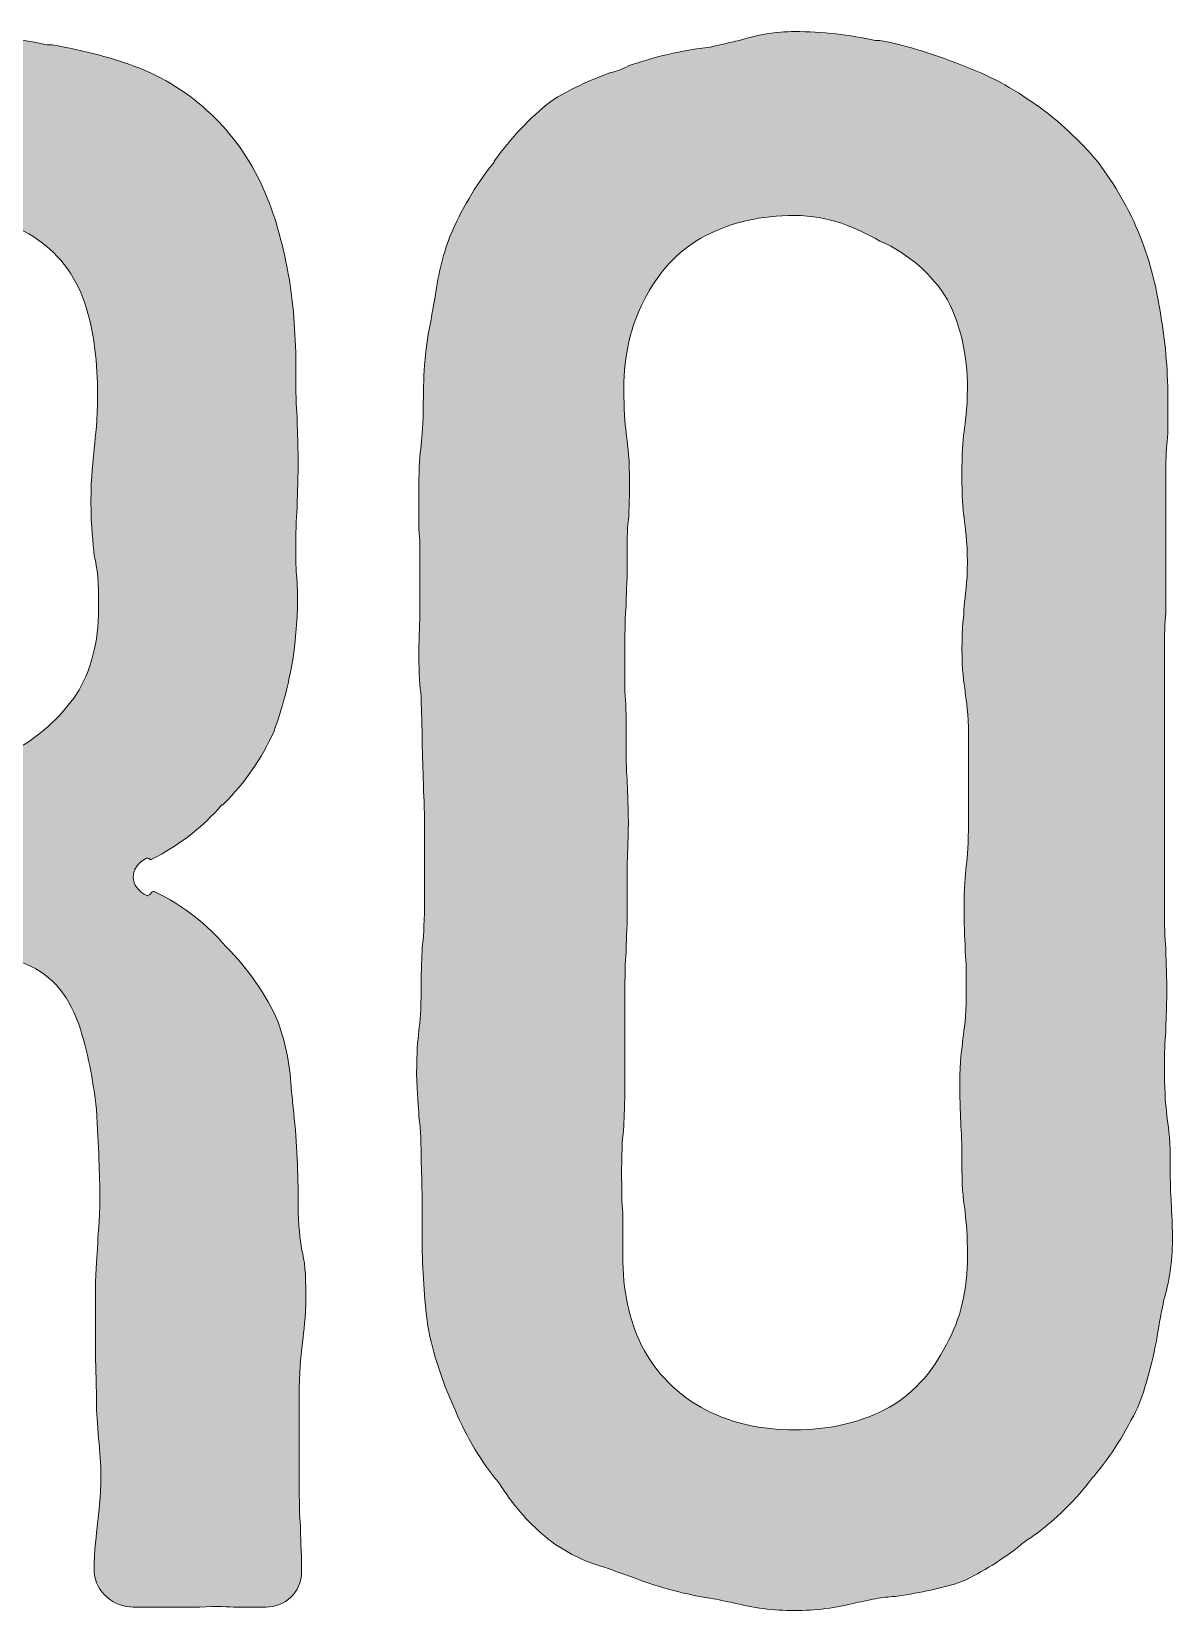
# Model space of a CAD drawing. Header units: inches. Extents: x 213 to 868, y -940 to -139.
# Drawn here: x 568.8 to 676.5, y -939.8 to -790.8 of the extents above; entities that cross this region are included whole.
import ezdxf

# ---------------------------------------------------------------- set-up
doc = ezdxf.new("R2010")
doc.units = ezdxf.units.IN
doc.header["$MEASUREMENT"] = 0
doc.layers.add('Layer 1', color=7, linetype='Continuous')

# ---------------------------------------------------------------- blocks, each defined once
blk = doc.blocks.new('block 4')
at = {"layer": 'Layer 1', "true_color": 0x040404}
h = blk.add_hatch(color=18, dxfattribs=at)
h.dxf.hatch_style = 2
edge = h.paths.add_edge_path()
edge.add_spline(control_points=[(594.4, -914.48), (594.3, -915.42), (594.09, -916.67), (594.09, -918.77), (594.09, -918.77), (594.09, -923.16), (594.09, -923.16), (594.09, -923.16), (594.09, -927.44), (594.09, -927.44), (594.09, -929.64), (594.09, -930.89), (594.19, -931.83), (594.19, -932.77), (594.3, -934.03), (594.3, -936.12), (594.3, -938.1), (592.73, -939.46), (590.95, -939.46), (590.95, -939.46), (588.23, -939.46), (588.23, -939.46), (587.29, -939.46), (586.45, -939.36), (584.68, -939.46), (584.68, -939.46), (582.58, -939.46), (582.58, -939.46), (582.58, -939.46), (578.41, -939.46), (578.41, -939.46), (576.63, -939.46), (574.85, -938.1), (574.74, -936.12), (574.74, -933.93), (574.95, -932.67), (575.06, -931.52), (575.16, -930.58), (575.37, -929.22), (575.37, -927.03), (575.37, -925.98), (575.27, -924.83), (575.16, -923.57), (575.06, -922.21), (574.95, -921.06), (574.95, -920.13), (574.95, -917.72), (574.85, -916.47), (574.85, -915.31), (574.85, -915.31), (574.85, -910.4), (574.85, -910.4), (574.85, -908), (574.95, -906.74), (575.06, -905.59), (575.06, -904.45), (575.27, -903.19), (575.27, -900.78), (575.27, -898.8), (575.16, -895.98), (574.95, -892.52), (574.64, -889.7), (574.12, -886.99), (573.28, -884.47), (572.23, -881.45), (570.46, -879.56), (567.84, -878.62), (564.39, -877.47), (560.63, -879.25), (557.6, -881.03), (555.09, -882.59), (553.63, -883.32), (552.27, -884.06), (551.01, -884.79), (549.65, -885.63), (547.15, -886.99), (545.47, -887.93), (543.8, -890.23), (543.8, -892), (543.8, -894.2), (543.8, -895.35), (543.91, -896.5), (543.91, -896.5), (543.91, -900.89), (543.91, -900.89), (543.91, -903.09), (544.11, -904.13), (544.11, -905.28), (544.22, -906.43), (544.32, -907.47), (544.32, -909.67), (544.32, -911.87), (544.22, -913.02), (544.22, -914.16), (544.11, -915.11), (544.01, -916.36), (544.01, -918.56), (544.01, -918.56), (544.01, -922.95), (544.01, -922.95), (544.01, -922.95), (544.01, -927.34), (544.01, -927.34), (544.01, -927.34), (544.01, -931.73), (544.01, -931.73), (544.01, -931.73), (544.01, -936.12), (544.01, -936.12), (544.01, -938.1), (542.65, -939.78), (540.66, -939.78), (539.1, -939.78), (538.36, -939.67), (537.53, -939.67), (537.53, -939.67), (534.39, -939.67), (534.39, -939.67), (532.82, -939.67), (532.09, -939.57), (531.36, -939.57), (530.52, -939.57), (529.79, -939.46), (528.22, -939.46), (526.24, -939.46), (524.46, -938.1), (524.46, -936.12), (524.46, -934.13), (524.57, -932.98), (524.67, -932.04), (524.67, -930.89), (524.77, -929.95), (524.77, -927.86), (524.77, -925.77), (524.88, -924.62), (524.98, -923.68), (525.09, -922.74), (525.09, -921.59), (525.09, -919.5), (525.09, -919.5), (525.09, -915.31), (525.09, -915.31), (525.09, -915.31), (525.09, -911.14), (525.09, -911.14), (525.09, -911.14), (525.09, -906.95), (525.09, -906.95), (524.98, -906.01), (524.98, -904.97), (524.98, -902.88), (524.98, -900.78), (524.88, -899.63), (524.77, -898.69), (524.77, -897.75), (524.67, -896.6), (524.67, -894.51), (524.67, -894.51), (524.67, -890.33), (524.67, -890.33), (524.77, -889.39), (524.77, -888.24), (524.77, -886.15), (524.77, -884.06), (524.67, -883.12), (524.67, -881.97), (524.67, -881.03), (524.57, -879.98), (524.57, -877.89), (524.57, -875.8), (524.77, -874.65), (524.77, -873.71), (524.88, -872.77), (524.98, -871.62), (524.98, -869.53), (524.98, -867.43), (525.09, -866.29), (525.09, -865.35), (525.09, -865.35), (525.09, -861.16), (525.09, -861.16), (525.09, -859.07), (524.98, -858.03), (524.88, -857.09), (524.77, -855.94), (524.67, -855), (524.67, -852.9), (524.67, -852.9), (524.67, -848.72), (524.67, -848.72), (524.67, -847.78), (524.77, -846.63), (524.77, -844.54), (524.77, -842.45), (524.67, -841.51), (524.57, -840.36), (524.46, -839.42), (524.36, -838.37), (524.36, -836.28), (524.36, -834.19), (524.57, -833.04), (524.67, -832.1), (524.77, -831.16), (524.98, -830.01), (524.98, -827.92), (524.98, -825.83), (524.98, -824.68), (525.09, -823.74), (525.09, -822.8), (525.19, -821.64), (525.19, -819.56), (525.19, -817.47), (524.88, -816.42), (524.77, -815.48), (524.46, -814.33), (524.36, -813.39), (524.36, -811.3), (524.36, -809.21), (524.46, -808.06), (524.46, -807.11), (524.57, -806.17), (524.67, -805.02), (524.67, -802.93), (524.67, -802.93), (524.67, -798.75), (524.67, -798.75), (524.77, -797.81), (524.77, -796.66), (524.77, -794.57), (524.77, -792.79), (526.24, -791.12), (528.22, -791.12), (530.31, -791.12), (531.46, -791.12), (532.41, -791.01), (533.55, -791.01), (534.6, -790.91), (536.69, -790.91), (538.78, -790.91), (539.93, -791.01), (540.87, -791.01), (540.87, -791.01), (545.16, -791.01), (545.16, -791.01), (547.25, -791.01), (548.3, -791.12), (549.44, -791.12), (550.39, -791.22), (551.54, -791.22), (553.63, -791.22), (553.63, -791.22), (557.91, -791.22), (557.91, -791.22), (557.91, -791.22), (562.1, -791.22), (562.1, -791.22), (564.92, -791.22), (567.43, -791.43), (569.83, -791.96), (570.15, -792.06), (570.46, -792.06), (570.77, -792.06), (573.8, -792.58), (576.63, -793.32), (579.03, -794.26), (581.85, -795.41), (584.15, -796.98), (586.14, -798.96), (588.12, -800.95), (589.69, -803.25), (590.84, -805.96), (591.89, -808.37), (592.62, -811.19), (593.15, -814.22), (593.56, -816.84), (593.77, -819.66), (593.77, -822.8), (593.77, -824.99), (593.77, -826.04), (593.88, -827.19), (593.88, -828.13), (593.98, -829.28), (593.98, -831.47), (593.98, -833.67), (593.88, -834.82), (593.88, -835.76), (593.77, -836.91), (593.77, -837.95), (593.77, -840.15), (593.77, -840.99), (593.77, -841.82), (593.88, -842.77), (593.98, -844.75), (593.88, -846.63), (593.67, -848.62), (593.35, -851.44), (592.62, -854.26), (591.68, -856.88), (590.53, -859.39), (588.96, -861.69), (586.98, -863.67), (586.87, -863.78), (586.87, -863.78), (586.77, -863.78), (584.99, -865.87), (582.79, -867.54), (580.18, -868.9), (580.18, -869), (579.97, -868.9), (579.97, -868.9), (579.87, -868.79), (579.76, -868.79), (579.66, -868.79), (577.99, -869.73), (577.99, -871.51), (579.76, -872.35), (579.76, -872.35), (579.97, -872.25), (580.07, -872.14), (580.07, -872.04), (580.28, -871.93), (580.39, -871.93), (583.21, -873.29), (585.41, -875.07), (587.19, -877.16), (589.27, -879.25), (590.95, -881.65), (592.1, -884.27), (592.83, -886.36), (593.25, -888.55), (593.35, -890.85), (593.46, -891.48), (593.46, -892.11), (593.56, -892.84), (593.88, -895.66), (593.98, -898.59), (593.98, -901.41), (593.98, -903.61), (594.19, -904.76), (594.3, -905.7), (594.61, -906.85), (594.71, -907.89), (594.71, -910.09), (594.71, -912.29), (594.5, -913.33), (594.4, -914.48)], knot_values=[0, 0, 0, 0, 1, 1, 1, 2, 2, 2, 3, 3, 3, 4, 4, 4, 5, 5, 5, 6, 6, 6, 7, 7, 7, 8, 8, 8, 9, 9, 9, 10, 10, 10, 11, 11, 11, 12, 12, 12, 13, 13, 13, 14, 14, 14, 15, 15, 15, 16, 16, 16, 17, 17, 17, 18, 18, 18, 19, 19, 19, 20, 20, 20, 21, 21, 21, 22, 22, 22, 23, 23, 23, 24, 24, 24, 25, 25, 25, 26, 26, 26, 27, 27, 27, 28, 28, 28, 29, 29, 29, 30, 30, 30, 31, 31, 31, 32, 32, 32, 33, 33, 33, 34, 34, 34, 35, 35, 35, 36, 36, 36, 37, 37, 37, 38, 38, 38, 39, 39, 39, 40, 40, 40, 41, 41, 41, 42, 42, 42, 43, 43, 43, 44, 44, 44, 45, 45, 45, 46, 46, 46, 47, 47, 47, 48, 48, 48, 49, 49, 49, 50, 50, 50, 51, 51, 51, 52, 52, 52, 53, 53, 53, 54, 54, 54, 55, 55, 55, 56, 56, 56, 57, 57, 57, 58, 58, 58, 59, 59, 59, 60, 60, 60, 61, 61, 61, 62, 62, 62, 63, 63, 63, 64, 64, 64, 65, 65, 65, 66, 66, 66, 67, 67, 67, 68, 68, 68, 69, 69, 69, 70, 70, 70, 71, 71, 71, 72, 72, 72, 73, 73, 73, 74, 74, 74, 75, 75, 75, 76, 76, 76, 77, 77, 77, 78, 78, 78, 79, 79, 79, 80, 80, 80, 81, 81, 81, 82, 82, 82, 83, 83, 83, 84, 84, 84, 85, 85, 85, 86, 86, 86, 87, 87, 87, 88, 88, 88, 89, 89, 89, 90, 90, 90, 91, 91, 91, 92, 92, 92, 93, 93, 93, 94, 94, 94, 95, 95, 95, 96, 96, 96, 97, 97, 97, 98, 98, 98, 99, 99, 99, 100, 100, 100, 101, 101, 101, 102, 102, 102, 103, 103, 103, 104, 104, 104, 105, 105, 105, 106, 106, 106, 107, 107, 107, 108, 108, 108, 109, 109, 109, 110, 110, 110, 111, 111, 111, 112, 112, 112, 113, 113, 113, 114, 114, 114, 115, 115, 115, 115], degree=3, periodic=1)
edge = h.paths.add_edge_path()
edge.add_spline(control_points=[(575.16, -845.27), (575.16, -842.77), (575.06, -841.41), (574.74, -840.26), (574.64, -839), (574.43, -837.74), (574.43, -835.13), (574.43, -832.62), (574.64, -831.37), (574.74, -830.11), (574.85, -828.86), (575.06, -827.61), (575.06, -825.1), (575.06, -822.06), (574.74, -819.35), (574.01, -816.94), (573.18, -814.12), (571.61, -811.93), (569.31, -810.36), (567.43, -809), (564.81, -808.26), (561.47, -808.26), (559.8, -808.26), (558.96, -808.26), (558.12, -808.16), (557.28, -808.16), (556.24, -808.06), (554.57, -808.06), (554.57, -808.06), (550.49, -808.06), (550.49, -808.06), (550.49, -808.06), (547.56, -808.06), (547.56, -808.06), (545.58, -808.06), (543.7, -809.94), (543.7, -811.93), (543.7, -813.91), (543.8, -814.95), (543.8, -815.9), (543.8, -816.84), (543.91, -817.88), (543.91, -819.98), (543.91, -821.96), (543.91, -823.11), (543.8, -824.05), (543.8, -824.89), (543.7, -826.04), (543.7, -828.02), (543.7, -830.11), (543.91, -831.16), (544.01, -832.1), (544.11, -833.04), (544.22, -834.09), (544.22, -836.07), (544.22, -838.16), (544.32, -839.21), (544.32, -840.15), (544.43, -841.09), (544.43, -842.14), (544.43, -844.12), (544.43, -846.21), (544.43, -847.26), (544.11, -848.2), (544.01, -849.14), (543.91, -850.19), (543.91, -852.17), (543.91, -854.26), (543.91, -855.31), (544.01, -856.25), (544.01, -857.19), (544.11, -858.24), (544.11, -860.22), (544.11, -862.31), (543.91, -863.36), (543.91, -864.3), (543.8, -865.24), (543.7, -866.29), (543.7, -868.38), (543.7, -870.15), (545.58, -871.3), (547.36, -870.47), (548.92, -869.63), (549.76, -869), (550.49, -868.48), (551.22, -867.96), (551.95, -867.33), (553.63, -866.5), (555.2, -865.66), (556.14, -865.35), (556.97, -864.93), (557.81, -864.61), (558.75, -864.3), (560.42, -863.46), (562.2, -862.42), (563.87, -861.27), (565.44, -860.01), (565.96, -859.59), (566.59, -859.18), (567.11, -858.76), (567.32, -858.66), (567.53, -858.45), (567.74, -858.34), (569.94, -856.98), (571.71, -855.31), (573.07, -853.32), (574.43, -851.13), (575.16, -848.41), (575.16, -845.27)], knot_values=[0, 0, 0, 0, 1, 1, 1, 2, 2, 2, 3, 3, 3, 4, 4, 4, 5, 5, 5, 6, 6, 6, 7, 7, 7, 8, 8, 8, 9, 9, 9, 10, 10, 10, 11, 11, 11, 12, 12, 12, 13, 13, 13, 14, 14, 14, 15, 15, 15, 16, 16, 16, 17, 17, 17, 18, 18, 18, 19, 19, 19, 20, 20, 20, 21, 21, 21, 22, 22, 22, 23, 23, 23, 24, 24, 24, 25, 25, 25, 26, 26, 26, 27, 27, 27, 28, 28, 28, 29, 29, 29, 30, 30, 30, 31, 31, 31, 32, 32, 32, 33, 33, 33, 34, 34, 34, 35, 35, 35, 36, 36, 36, 36], degree=3, periodic=1)
h = blk.add_hatch(color=18, dxfattribs=at)
h.dxf.hatch_style = 2
edge = h.paths.add_edge_path()
edge.add_spline(control_points=[(650.53, -938.42), (649.91, -938.52), (649.28, -938.52), (648.75, -938.63), (648.02, -938.73), (647.29, -938.94), (646.56, -939.05), (644.78, -939.57), (642.8, -939.78), (640.81, -939.78), (638.82, -939.78), (636.83, -939.57), (635.06, -939.05), (634.33, -938.94), (633.6, -938.73), (632.86, -938.63), (630.14, -938.21), (627.64, -937.48), (625.23, -936.54), (624.6, -936.33), (623.98, -936.12), (623.24, -935.81), (621.26, -935.29), (619.48, -934.45), (617.91, -933.3), (616.14, -931.94), (614.67, -930.37), (613.42, -928.49), (613.11, -928.07), (612.9, -927.65), (612.58, -927.34), (611.02, -925.35), (609.66, -923.05), (608.61, -920.44), (607.56, -918.14), (606.73, -915.63), (606.2, -912.91), (605.89, -910.4), (605.68, -907.68), (605.68, -904.86), (605.68, -904.86), (605.68, -902.98), (605.68, -902.98), (605.68, -900.99), (605.68, -899.95), (605.58, -897.02), (605.58, -895.04), (605.47, -893.99), (605.37, -893.15), (605.37, -892.21), (605.16, -891.16), (605.16, -889.08), (605.16, -887.09), (605.26, -886.04), (605.37, -885.1), (605.47, -884.16), (605.58, -883.22), (605.58, -881.13), (605.58, -879.14), (605.68, -878.1), (605.68, -877.26), (605.79, -876.32), (605.89, -875.27), (605.89, -873.29), (605.89, -873.29), (605.89, -869.32), (605.89, -869.32), (605.89, -869.32), (605.89, -865.35), (605.89, -865.35), (605.89, -863.36), (605.79, -862.31), (605.79, -861.37), (605.79, -860.53), (605.68, -859.49), (605.68, -857.51), (605.68, -855.52), (605.58, -854.47), (605.58, -853.53), (605.47, -852.59), (605.37, -851.55), (605.37, -849.56), (605.37, -847.57), (605.47, -846.53), (605.47, -845.59), (605.47, -845.59), (605.47, -841.72), (605.47, -841.72), (605.47, -839.63), (605.47, -838.69), (605.37, -837.74), (605.37, -837.74), (605.37, -833.77), (605.37, -833.77), (605.37, -831.79), (605.47, -830.74), (605.58, -829.8), (605.68, -828.86), (605.79, -827.92), (605.79, -825.83), (605.79, -823), (605.99, -820.39), (606.52, -817.99), (606.62, -817.36), (606.73, -816.73), (606.83, -816.21), (607.15, -814.01), (607.56, -812.03), (608.3, -810.15), (609.34, -807.64), (610.7, -805.34), (612.37, -803.25), (612.48, -803.14), (612.48, -803.14), (612.48, -803.04), (614.04, -800.84), (615.82, -798.96), (617.81, -797.39), (619.59, -796.24), (621.47, -795.41), (623.45, -794.68), (623.98, -794.57), (624.6, -794.36), (625.13, -794.05), (627.53, -793.21), (630.14, -792.58), (632.86, -792.27), (633.81, -792.06), (634.64, -791.85), (635.58, -791.64), (637.25, -791.12), (639.03, -790.8), (640.81, -790.8), (643.42, -790.8), (646.03, -791.12), (648.44, -791.64), (648.44, -791.64), (648.86, -791.64), (648.86, -791.64), (651.58, -792.16), (654.08, -793), (656.49, -793.94), (659.1, -794.88), (661.4, -796.14), (663.6, -797.71), (665.8, -799.27), (667.67, -801.05), (669.45, -803.14), (671.02, -805.23), (672.38, -807.53), (673.43, -810.15), (674.37, -812.55), (674.99, -815.06), (675.41, -817.88), (675.83, -820.39), (676.04, -823), (676.04, -825.83), (676.04, -827.92), (676.04, -828.96), (675.93, -829.8), (675.83, -830.74), (675.83, -831.79), (675.83, -833.77), (675.83, -833.77), (675.83, -837.74), (675.83, -837.74), (675.83, -837.74), (675.83, -841.72), (675.83, -841.72), (675.83, -841.72), (675.83, -845.69), (675.83, -845.69), (675.72, -846.53), (675.72, -847.57), (675.72, -849.67), (675.72, -849.67), (675.72, -853.53), (675.72, -853.53), (675.72, -853.53), (675.72, -857.51), (675.72, -857.51), (675.72, -857.51), (675.72, -861.48), (675.72, -861.48), (675.72, -861.48), (675.72, -865.45), (675.72, -865.45), (675.72, -865.45), (675.72, -869.32), (675.72, -869.32), (675.72, -869.32), (675.72, -873.29), (675.72, -873.29), (675.72, -875.27), (675.72, -876.32), (675.83, -877.26), (675.83, -878.2), (675.93, -879.25), (675.93, -881.24), (675.93, -883.22), (675.83, -884.27), (675.83, -885.21), (675.72, -886.04), (675.72, -887.09), (675.72, -889.08), (675.72, -891.16), (675.83, -892.11), (675.93, -893.05), (676.04, -893.99), (676.25, -895.04), (676.25, -897.02), (676.25, -899.01), (676.25, -900.05), (676.35, -900.99), (676.35, -901.83), (676.46, -902.88), (676.46, -904.86), (676.46, -906.85), (676.14, -908.83), (675.62, -910.61), (675.51, -911.34), (675.31, -912.08), (675.2, -912.81), (674.78, -915.63), (674.16, -918.14), (673.22, -920.54), (672.07, -922.95), (670.71, -925.14), (669.03, -927.13), (669.03, -927.13), (668.93, -927.24), (668.93, -927.24), (667.36, -929.32), (665.48, -931.21), (663.29, -932.77), (662.87, -933.09), (662.45, -933.3), (662.13, -933.61), (660.46, -934.97), (658.58, -936.12), (656.6, -937.06), (654.71, -937.69), (652.72, -938.1), (650.53, -938.42)], knot_values=[0, 0, 0, 0, 1, 1, 1, 2, 2, 2, 3, 3, 3, 4, 4, 4, 5, 5, 5, 6, 6, 6, 7, 7, 7, 8, 8, 8, 9, 9, 9, 10, 10, 10, 11, 11, 11, 12, 12, 12, 13, 13, 13, 14, 14, 14, 15, 15, 15, 16, 16, 16, 17, 17, 17, 18, 18, 18, 19, 19, 19, 20, 20, 20, 21, 21, 21, 22, 22, 22, 23, 23, 23, 24, 24, 24, 25, 25, 25, 26, 26, 26, 27, 27, 27, 28, 28, 28, 29, 29, 29, 30, 30, 30, 31, 31, 31, 32, 32, 32, 33, 33, 33, 34, 34, 34, 35, 35, 35, 36, 36, 36, 37, 37, 37, 38, 38, 38, 39, 39, 39, 40, 40, 40, 41, 41, 41, 42, 42, 42, 43, 43, 43, 44, 44, 44, 45, 45, 45, 46, 46, 46, 47, 47, 47, 48, 48, 48, 49, 49, 49, 50, 50, 50, 51, 51, 51, 52, 52, 52, 53, 53, 53, 54, 54, 54, 55, 55, 55, 56, 56, 56, 57, 57, 57, 58, 58, 58, 59, 59, 59, 60, 60, 60, 61, 61, 61, 62, 62, 62, 63, 63, 63, 64, 64, 64, 65, 65, 65, 66, 66, 66, 67, 67, 67, 68, 68, 68, 69, 69, 69, 70, 70, 70, 71, 71, 71, 72, 72, 72, 73, 73, 73, 74, 74, 74, 75, 75, 75, 76, 76, 76, 77, 77, 77, 78, 78, 78, 79, 79, 79, 80, 80, 80, 81, 81, 81, 81], degree=3, periodic=1)
edge = h.paths.add_edge_path()
edge.add_spline(control_points=[(640.81, -922.74), (643.94, -922.74), (646.77, -922.11), (649.28, -920.86), (651.89, -919.5), (653.77, -917.41), (655.13, -914.69), (656.49, -912.29), (657.12, -909.57), (657.12, -906.32), (657.12, -904.34), (657.01, -903.19), (656.91, -902.25), (656.8, -901.31), (656.6, -900.26), (656.6, -898.17), (656.6, -896.08), (656.6, -895.04), (656.49, -894.09), (656.49, -893.15), (656.39, -892), (656.39, -890.02), (656.39, -887.93), (656.6, -886.78), (656.7, -885.83), (656.8, -884.89), (657.01, -883.85), (657.01, -881.76), (657.01, -879.67), (657.01, -878.62), (656.91, -877.68), (656.91, -876.74), (656.8, -875.69), (656.8, -873.61), (656.8, -871.51), (656.91, -870.47), (657.01, -869.53), (657.12, -868.58), (657.22, -867.43), (657.22, -865.45), (657.22, -865.45), (657.22, -861.27), (657.22, -861.27), (657.22, -861.27), (657.22, -857.19), (657.22, -857.19), (657.22, -855.1), (657.01, -854.05), (656.91, -853.11), (656.8, -852.17), (656.6, -851.13), (656.6, -849.04), (656.6, -846.95), (656.8, -845.9), (656.8, -844.96), (656.91, -844.02), (657.12, -842.87), (657.12, -840.88), (657.12, -838.79), (656.91, -837.64), (656.8, -836.7), (656.7, -835.76), (656.6, -834.72), (656.6, -832.62), (656.6, -830.64), (656.7, -829.49), (656.8, -828.55), (656.91, -827.61), (657.12, -826.56), (657.12, -824.47), (657.12, -821.33), (656.49, -818.51), (655.24, -816.11), (653.77, -813.7), (651.68, -811.82), (648.86, -810.57), (646.66, -809.31), (644.05, -808.16), (640.81, -808.16), (637.67, -808.16), (634.85, -808.79), (632.45, -810.04), (629.83, -811.4), (627.95, -813.49), (626.59, -816.21), (625.34, -818.62), (624.71, -821.33), (624.71, -824.47), (624.71, -826.56), (624.81, -827.71), (624.92, -828.65), (625.02, -829.59), (625.23, -830.64), (625.23, -832.62), (625.23, -834.72), (625.23, -835.76), (625.13, -836.91), (625.02, -837.85), (625.02, -838.9), (625.02, -840.88), (625.02, -842.97), (624.92, -844.02), (624.92, -844.96), (624.81, -845.9), (624.81, -847.05), (624.81, -849.04), (624.81, -849.04), (624.81, -853.11), (624.81, -853.11), (624.92, -854.05), (624.92, -855.2), (624.92, -857.3), (624.92, -859.28), (624.92, -860.43), (625.02, -861.37), (625.02, -862.31), (625.13, -863.36), (625.13, -865.45), (625.13, -867.54), (625.02, -868.58), (625.02, -869.53), (625.02, -869.53), (625.02, -873.61), (625.02, -873.61), (625.02, -875.69), (624.92, -876.74), (624.92, -877.68), (624.81, -878.62), (624.81, -879.77), (624.81, -881.86), (624.81, -881.86), (624.81, -885.94), (624.81, -885.94), (624.81, -885.94), (624.81, -890.02), (624.81, -890.02), (624.81, -892.11), (624.71, -893.15), (624.71, -894.09), (624.6, -895.04), (624.5, -896.08), (624.5, -898.17), (624.5, -900.26), (624.5, -901.31), (624.6, -902.25), (624.6, -902.25), (624.6, -906.32), (624.6, -906.32), (624.6, -909.57), (625.23, -912.39), (626.38, -914.79), (627.74, -917.41), (629.83, -919.5), (632.45, -920.86), (634.85, -922.11), (637.67, -922.74), (640.81, -922.74)], knot_values=[0, 0, 0, 0, 1, 1, 1, 2, 2, 2, 3, 3, 3, 4, 4, 4, 5, 5, 5, 6, 6, 6, 7, 7, 7, 8, 8, 8, 9, 9, 9, 10, 10, 10, 11, 11, 11, 12, 12, 12, 13, 13, 13, 14, 14, 14, 15, 15, 15, 16, 16, 16, 17, 17, 17, 18, 18, 18, 19, 19, 19, 20, 20, 20, 21, 21, 21, 22, 22, 22, 23, 23, 23, 24, 24, 24, 25, 25, 25, 26, 26, 26, 27, 27, 27, 28, 28, 28, 29, 29, 29, 30, 30, 30, 31, 31, 31, 32, 32, 32, 33, 33, 33, 34, 34, 34, 35, 35, 35, 36, 36, 36, 37, 37, 37, 38, 38, 38, 39, 39, 39, 40, 40, 40, 41, 41, 41, 42, 42, 42, 43, 43, 43, 44, 44, 44, 45, 45, 45, 46, 46, 46, 47, 47, 47, 48, 48, 48, 49, 49, 49, 50, 50, 50, 51, 51, 51, 52, 52, 52, 52], degree=3, periodic=1)
at = {"layer": 'Layer 1', "lineweight": 0}
for points, knots in [([(594.4, -914.48), (594.3, -915.42), (594.09, -916.67), (594.09, -918.77), (594.09, -918.77), (594.09, -923.16), (594.09, -923.16), (594.09, -923.16), (594.09, -927.44), (594.09, -927.44), (594.09, -929.64), (594.09, -930.89), (594.19, -931.83), (594.19, -932.77), (594.3, -934.03), (594.3, -936.12), (594.3, -938.1), (592.73, -939.46), (590.95, -939.46), (590.95, -939.46), (588.23, -939.46), (588.23, -939.46), (587.29, -939.46), (586.45, -939.36), (584.68, -939.46), (584.68, -939.46), (582.58, -939.46), (582.58, -939.46), (582.58, -939.46), (578.41, -939.46), (578.41, -939.46), (576.63, -939.46), (574.85, -938.1), (574.74, -936.12), (574.74, -933.93), (574.95, -932.67), (575.06, -931.52), (575.16, -930.58), (575.37, -929.22), (575.37, -927.03), (575.37, -925.98), (575.27, -924.83), (575.16, -923.57), (575.06, -922.21), (574.95, -921.06), (574.95, -920.13), (574.95, -917.72), (574.85, -916.47), (574.85, -915.31), (574.85, -915.31), (574.85, -910.4), (574.85, -910.4), (574.85, -908), (574.95, -906.74), (575.06, -905.59), (575.06, -904.45), (575.27, -903.19), (575.27, -900.78), (575.27, -898.8), (575.16, -895.98), (574.95, -892.52), (574.64, -889.7), (574.12, -886.99), (573.28, -884.47), (572.23, -881.45), (570.46, -879.56), (567.84, -878.62), (564.39, -877.47), (560.63, -879.25), (557.6, -881.03), (555.09, -882.59), (553.63, -883.32), (552.27, -884.06), (551.01, -884.79), (549.65, -885.63), (547.15, -886.99), (545.47, -887.93), (543.8, -890.23), (543.8, -892), (543.8, -894.2), (543.8, -895.35), (543.91, -896.5), (543.91, -896.5), (543.91, -900.89), (543.91, -900.89), (543.91, -903.09), (544.11, -904.13), (544.11, -905.28), (544.22, -906.43), (544.32, -907.47), (544.32, -909.67), (544.32, -911.87), (544.22, -913.02), (544.22, -914.16), (544.11, -915.11), (544.01, -916.36), (544.01, -918.56), (544.01, -918.56), (544.01, -922.95), (544.01, -922.95), (544.01, -922.95), (544.01, -927.34), (544.01, -927.34), (544.01, -927.34), (544.01, -931.73), (544.01, -931.73), (544.01, -931.73), (544.01, -936.12), (544.01, -936.12), (544.01, -938.1), (542.65, -939.78), (540.66, -939.78), (539.1, -939.78), (538.36, -939.67), (537.53, -939.67), (537.53, -939.67), (534.39, -939.67), (534.39, -939.67), (532.82, -939.67), (532.09, -939.57), (531.36, -939.57), (530.52, -939.57), (529.79, -939.46), (528.22, -939.46), (526.24, -939.46), (524.46, -938.1), (524.46, -936.12), (524.46, -934.13), (524.57, -932.98), (524.67, -932.04), (524.67, -930.89), (524.77, -929.95), (524.77, -927.86), (524.77, -925.77), (524.88, -924.62), (524.98, -923.68), (525.09, -922.74), (525.09, -921.59), (525.09, -919.5), (525.09, -919.5), (525.09, -915.31), (525.09, -915.31), (525.09, -915.31), (525.09, -911.14), (525.09, -911.14), (525.09, -911.14), (525.09, -906.95), (525.09, -906.95), (524.98, -906.01), (524.98, -904.97), (524.98, -902.88), (524.98, -900.78), (524.88, -899.63), (524.77, -898.69), (524.77, -897.75), (524.67, -896.6), (524.67, -894.51), (524.67, -894.51), (524.67, -890.33), (524.67, -890.33), (524.77, -889.39), (524.77, -888.24), (524.77, -886.15), (524.77, -884.06), (524.67, -883.12), (524.67, -881.97), (524.67, -881.03), (524.57, -879.98), (524.57, -877.89), (524.57, -875.8), (524.77, -874.65), (524.77, -873.71), (524.88, -872.77), (524.98, -871.62), (524.98, -869.53), (524.98, -867.43), (525.09, -866.29), (525.09, -865.35), (525.09, -865.35), (525.09, -861.16), (525.09, -861.16), (525.09, -859.07), (524.98, -858.03), (524.88, -857.09), (524.77, -855.94), (524.67, -855), (524.67, -852.9), (524.67, -852.9), (524.67, -848.72), (524.67, -848.72), (524.67, -847.78), (524.77, -846.63), (524.77, -844.54), (524.77, -842.45), (524.67, -841.51), (524.57, -840.36), (524.46, -839.42), (524.36, -838.37), (524.36, -836.28), (524.36, -834.19), (524.57, -833.04), (524.67, -832.1), (524.77, -831.16), (524.98, -830.01), (524.98, -827.92), (524.98, -825.83), (524.98, -824.68), (525.09, -823.74), (525.09, -822.8), (525.19, -821.64), (525.19, -819.56), (525.19, -817.47), (524.88, -816.42), (524.77, -815.48), (524.46, -814.33), (524.36, -813.39), (524.36, -811.3), (524.36, -809.21), (524.46, -808.06), (524.46, -807.11), (524.57, -806.17), (524.67, -805.02), (524.67, -802.93), (524.67, -802.93), (524.67, -798.75), (524.67, -798.75), (524.77, -797.81), (524.77, -796.66), (524.77, -794.57), (524.77, -792.79), (526.24, -791.12), (528.22, -791.12), (530.31, -791.12), (531.46, -791.12), (532.41, -791.01), (533.55, -791.01), (534.6, -790.91), (536.69, -790.91), (538.78, -790.91), (539.93, -791.01), (540.87, -791.01), (540.87, -791.01), (545.16, -791.01), (545.16, -791.01), (547.25, -791.01), (548.3, -791.12), (549.44, -791.12), (550.39, -791.22), (551.54, -791.22), (553.63, -791.22), (553.63, -791.22), (557.91, -791.22), (557.91, -791.22), (557.91, -791.22), (562.1, -791.22), (562.1, -791.22), (564.92, -791.22), (567.43, -791.43), (569.83, -791.96), (570.15, -792.06), (570.46, -792.06), (570.77, -792.06), (573.8, -792.58), (576.63, -793.32), (579.03, -794.26), (581.85, -795.41), (584.15, -796.98), (586.14, -798.96), (588.12, -800.95), (589.69, -803.25), (590.84, -805.96), (591.89, -808.37), (592.62, -811.19), (593.15, -814.22), (593.56, -816.84), (593.77, -819.66), (593.77, -822.8), (593.77, -824.99), (593.77, -826.04), (593.88, -827.19), (593.88, -828.13), (593.98, -829.28), (593.98, -831.47), (593.98, -833.67), (593.88, -834.82), (593.88, -835.76), (593.77, -836.91), (593.77, -837.95), (593.77, -840.15), (593.77, -840.99), (593.77, -841.82), (593.88, -842.77), (593.98, -844.75), (593.88, -846.63), (593.67, -848.62), (593.35, -851.44), (592.62, -854.26), (591.68, -856.88), (590.53, -859.39), (588.96, -861.69), (586.98, -863.67), (586.87, -863.78), (586.87, -863.78), (586.77, -863.78), (584.99, -865.87), (582.79, -867.54), (580.18, -868.9), (580.18, -869), (579.97, -868.9), (579.97, -868.9), (579.87, -868.79), (579.76, -868.79), (579.66, -868.79), (577.99, -869.73), (577.99, -871.51), (579.76, -872.35), (579.76, -872.35), (579.97, -872.25), (580.07, -872.14), (580.07, -872.04), (580.28, -871.93), (580.39, -871.93), (583.21, -873.29), (585.41, -875.07), (587.19, -877.16), (589.27, -879.25), (590.95, -881.65), (592.1, -884.27), (592.83, -886.36), (593.25, -888.55), (593.35, -890.85), (593.46, -891.48), (593.46, -892.11), (593.56, -892.84), (593.88, -895.66), (593.98, -898.59), (593.98, -901.41), (593.98, -903.61), (594.19, -904.76), (594.3, -905.7), (594.61, -906.85), (594.71, -907.89), (594.71, -910.09), (594.71, -912.29), (594.5, -913.33), (594.4, -914.48)], [0, 0, 0, 0, 1, 1, 1, 2, 2, 2, 3, 3, 3, 4, 4, 4, 5, 5, 5, 6, 6, 6, 7, 7, 7, 8, 8, 8, 9, 9, 9, 10, 10, 10, 11, 11, 11, 12, 12, 12, 13, 13, 13, 14, 14, 14, 15, 15, 15, 16, 16, 16, 17, 17, 17, 18, 18, 18, 19, 19, 19, 20, 20, 20, 21, 21, 21, 22, 22, 22, 23, 23, 23, 24, 24, 24, 25, 25, 25, 26, 26, 26, 27, 27, 27, 28, 28, 28, 29, 29, 29, 30, 30, 30, 31, 31, 31, 32, 32, 32, 33, 33, 33, 34, 34, 34, 35, 35, 35, 36, 36, 36, 37, 37, 37, 38, 38, 38, 39, 39, 39, 40, 40, 40, 41, 41, 41, 42, 42, 42, 43, 43, 43, 44, 44, 44, 45, 45, 45, 46, 46, 46, 47, 47, 47, 48, 48, 48, 49, 49, 49, 50, 50, 50, 51, 51, 51, 52, 52, 52, 53, 53, 53, 54, 54, 54, 55, 55, 55, 56, 56, 56, 57, 57, 57, 58, 58, 58, 59, 59, 59, 60, 60, 60, 61, 61, 61, 62, 62, 62, 63, 63, 63, 64, 64, 64, 65, 65, 65, 66, 66, 66, 67, 67, 67, 68, 68, 68, 69, 69, 69, 70, 70, 70, 71, 71, 71, 72, 72, 72, 73, 73, 73, 74, 74, 74, 75, 75, 75, 76, 76, 76, 77, 77, 77, 78, 78, 78, 79, 79, 79, 80, 80, 80, 81, 81, 81, 82, 82, 82, 83, 83, 83, 84, 84, 84, 85, 85, 85, 86, 86, 86, 87, 87, 87, 88, 88, 88, 89, 89, 89, 90, 90, 90, 91, 91, 91, 92, 92, 92, 93, 93, 93, 94, 94, 94, 95, 95, 95, 96, 96, 96, 97, 97, 97, 98, 98, 98, 99, 99, 99, 100, 100, 100, 101, 101, 101, 102, 102, 102, 103, 103, 103, 104, 104, 104, 105, 105, 105, 106, 106, 106, 107, 107, 107, 108, 108, 108, 109, 109, 109, 110, 110, 110, 111, 111, 111, 112, 112, 112, 113, 113, 113, 114, 114, 114, 115, 115, 115, 115]), ([(650.53, -938.42), (649.91, -938.52), (649.28, -938.52), (648.75, -938.63), (648.02, -938.73), (647.29, -938.94), (646.56, -939.05), (644.78, -939.57), (642.8, -939.78), (640.81, -939.78), (638.82, -939.78), (636.83, -939.57), (635.06, -939.05), (634.33, -938.94), (633.6, -938.73), (632.86, -938.63), (630.14, -938.21), (627.64, -937.48), (625.23, -936.54), (624.6, -936.33), (623.98, -936.12), (623.24, -935.81), (621.26, -935.29), (619.48, -934.45), (617.91, -933.3), (616.14, -931.94), (614.67, -930.37), (613.42, -928.49), (613.11, -928.07), (612.9, -927.65), (612.58, -927.34), (611.02, -925.35), (609.66, -923.05), (608.61, -920.44), (607.56, -918.14), (606.73, -915.63), (606.2, -912.91), (605.89, -910.4), (605.68, -907.68), (605.68, -904.86), (605.68, -904.86), (605.68, -902.98), (605.68, -902.98), (605.68, -900.99), (605.68, -899.95), (605.58, -897.02), (605.58, -895.04), (605.47, -893.99), (605.37, -893.15), (605.37, -892.21), (605.16, -891.16), (605.16, -889.08), (605.16, -887.09), (605.26, -886.04), (605.37, -885.1), (605.47, -884.16), (605.58, -883.22), (605.58, -881.13), (605.58, -879.14), (605.68, -878.1), (605.68, -877.26), (605.79, -876.32), (605.89, -875.27), (605.89, -873.29), (605.89, -873.29), (605.89, -869.32), (605.89, -869.32), (605.89, -869.32), (605.89, -865.35), (605.89, -865.35), (605.89, -863.36), (605.79, -862.31), (605.79, -861.37), (605.79, -860.53), (605.68, -859.49), (605.68, -857.51), (605.68, -855.52), (605.58, -854.47), (605.58, -853.53), (605.47, -852.59), (605.37, -851.55), (605.37, -849.56), (605.37, -847.57), (605.47, -846.53), (605.47, -845.59), (605.47, -845.59), (605.47, -841.72), (605.47, -841.72), (605.47, -839.63), (605.47, -838.69), (605.37, -837.74), (605.37, -837.74), (605.37, -833.77), (605.37, -833.77), (605.37, -831.79), (605.47, -830.74), (605.58, -829.8), (605.68, -828.86), (605.79, -827.92), (605.79, -825.83), (605.79, -823), (605.99, -820.39), (606.52, -817.99), (606.62, -817.36), (606.73, -816.73), (606.83, -816.21), (607.15, -814.01), (607.56, -812.03), (608.3, -810.15), (609.34, -807.64), (610.7, -805.34), (612.37, -803.25), (612.48, -803.14), (612.48, -803.14), (612.48, -803.04), (614.04, -800.84), (615.82, -798.96), (617.81, -797.39), (619.59, -796.24), (621.47, -795.41), (623.45, -794.68), (623.98, -794.57), (624.6, -794.36), (625.13, -794.05), (627.53, -793.21), (630.14, -792.58), (632.86, -792.27), (633.81, -792.06), (634.64, -791.85), (635.58, -791.64), (637.25, -791.12), (639.03, -790.8), (640.81, -790.8), (643.42, -790.8), (646.03, -791.12), (648.44, -791.64), (648.44, -791.64), (648.86, -791.64), (648.86, -791.64), (651.58, -792.16), (654.08, -793), (656.49, -793.94), (659.1, -794.88), (661.4, -796.14), (663.6, -797.71), (665.8, -799.27), (667.67, -801.05), (669.45, -803.14), (671.02, -805.23), (672.38, -807.53), (673.43, -810.15), (674.37, -812.55), (674.99, -815.06), (675.41, -817.88), (675.83, -820.39), (676.04, -823), (676.04, -825.83), (676.04, -827.92), (676.04, -828.96), (675.93, -829.8), (675.83, -830.74), (675.83, -831.79), (675.83, -833.77), (675.83, -833.77), (675.83, -837.74), (675.83, -837.74), (675.83, -837.74), (675.83, -841.72), (675.83, -841.72), (675.83, -841.72), (675.83, -845.69), (675.83, -845.69), (675.72, -846.53), (675.72, -847.57), (675.72, -849.67), (675.72, -849.67), (675.72, -853.53), (675.72, -853.53), (675.72, -853.53), (675.72, -857.51), (675.72, -857.51), (675.72, -857.51), (675.72, -861.48), (675.72, -861.48), (675.72, -861.48), (675.72, -865.45), (675.72, -865.45), (675.72, -865.45), (675.72, -869.32), (675.72, -869.32), (675.72, -869.32), (675.72, -873.29), (675.72, -873.29), (675.72, -875.27), (675.72, -876.32), (675.83, -877.26), (675.83, -878.2), (675.93, -879.25), (675.93, -881.24), (675.93, -883.22), (675.83, -884.27), (675.83, -885.21), (675.72, -886.04), (675.72, -887.09), (675.72, -889.08), (675.72, -891.16), (675.83, -892.11), (675.93, -893.05), (676.04, -893.99), (676.25, -895.04), (676.25, -897.02), (676.25, -899.01), (676.25, -900.05), (676.35, -900.99), (676.35, -901.83), (676.46, -902.88), (676.46, -904.86), (676.46, -906.85), (676.14, -908.83), (675.62, -910.61), (675.51, -911.34), (675.31, -912.08), (675.2, -912.81), (674.78, -915.63), (674.16, -918.14), (673.22, -920.54), (672.07, -922.95), (670.71, -925.14), (669.03, -927.13), (669.03, -927.13), (668.93, -927.24), (668.93, -927.24), (667.36, -929.32), (665.48, -931.21), (663.29, -932.77), (662.87, -933.09), (662.45, -933.3), (662.13, -933.61), (660.46, -934.97), (658.58, -936.12), (656.6, -937.06), (654.71, -937.69), (652.72, -938.1), (650.53, -938.42)], [0, 0, 0, 0, 1, 1, 1, 2, 2, 2, 3, 3, 3, 4, 4, 4, 5, 5, 5, 6, 6, 6, 7, 7, 7, 8, 8, 8, 9, 9, 9, 10, 10, 10, 11, 11, 11, 12, 12, 12, 13, 13, 13, 14, 14, 14, 15, 15, 15, 16, 16, 16, 17, 17, 17, 18, 18, 18, 19, 19, 19, 20, 20, 20, 21, 21, 21, 22, 22, 22, 23, 23, 23, 24, 24, 24, 25, 25, 25, 26, 26, 26, 27, 27, 27, 28, 28, 28, 29, 29, 29, 30, 30, 30, 31, 31, 31, 32, 32, 32, 33, 33, 33, 34, 34, 34, 35, 35, 35, 36, 36, 36, 37, 37, 37, 38, 38, 38, 39, 39, 39, 40, 40, 40, 41, 41, 41, 42, 42, 42, 43, 43, 43, 44, 44, 44, 45, 45, 45, 46, 46, 46, 47, 47, 47, 48, 48, 48, 49, 49, 49, 50, 50, 50, 51, 51, 51, 52, 52, 52, 53, 53, 53, 54, 54, 54, 55, 55, 55, 56, 56, 56, 57, 57, 57, 58, 58, 58, 59, 59, 59, 60, 60, 60, 61, 61, 61, 62, 62, 62, 63, 63, 63, 64, 64, 64, 65, 65, 65, 66, 66, 66, 67, 67, 67, 68, 68, 68, 69, 69, 69, 70, 70, 70, 71, 71, 71, 72, 72, 72, 73, 73, 73, 74, 74, 74, 75, 75, 75, 76, 76, 76, 77, 77, 77, 78, 78, 78, 79, 79, 79, 80, 80, 80, 81, 81, 81, 81]), ([(575.16, -845.27), (575.16, -842.77), (575.06, -841.41), (574.74, -840.26), (574.64, -839), (574.43, -837.74), (574.43, -835.13), (574.43, -832.62), (574.64, -831.37), (574.74, -830.11), (574.85, -828.86), (575.06, -827.61), (575.06, -825.1), (575.06, -822.06), (574.74, -819.35), (574.01, -816.94), (573.18, -814.12), (571.61, -811.93), (569.31, -810.36), (567.43, -809), (564.81, -808.26), (561.47, -808.26), (559.8, -808.26), (558.96, -808.26), (558.12, -808.16), (557.28, -808.16), (556.24, -808.06), (554.57, -808.06), (554.57, -808.06), (550.49, -808.06), (550.49, -808.06), (550.49, -808.06), (547.56, -808.06), (547.56, -808.06), (545.58, -808.06), (543.7, -809.94), (543.7, -811.93), (543.7, -813.91), (543.8, -814.95), (543.8, -815.9), (543.8, -816.84), (543.91, -817.88), (543.91, -819.98), (543.91, -821.96), (543.91, -823.11), (543.8, -824.05), (543.8, -824.89), (543.7, -826.04), (543.7, -828.02), (543.7, -830.11), (543.91, -831.16), (544.01, -832.1), (544.11, -833.04), (544.22, -834.09), (544.22, -836.07), (544.22, -838.16), (544.32, -839.21), (544.32, -840.15), (544.43, -841.09), (544.43, -842.14), (544.43, -844.12), (544.43, -846.21), (544.43, -847.26), (544.11, -848.2), (544.01, -849.14), (543.91, -850.19), (543.91, -852.17), (543.91, -854.26), (543.91, -855.31), (544.01, -856.25), (544.01, -857.19), (544.11, -858.24), (544.11, -860.22), (544.11, -862.31), (543.91, -863.36), (543.91, -864.3), (543.8, -865.24), (543.7, -866.29), (543.7, -868.38), (543.7, -870.15), (545.58, -871.3), (547.36, -870.47), (548.92, -869.63), (549.76, -869), (550.49, -868.48), (551.22, -867.96), (551.95, -867.33), (553.63, -866.5), (555.2, -865.66), (556.14, -865.35), (556.97, -864.93), (557.81, -864.61), (558.75, -864.3), (560.42, -863.46), (562.2, -862.42), (563.87, -861.27), (565.44, -860.01), (565.96, -859.59), (566.59, -859.18), (567.11, -858.76), (567.32, -858.66), (567.53, -858.45), (567.74, -858.34), (569.94, -856.98), (571.71, -855.31), (573.07, -853.32), (574.43, -851.13), (575.16, -848.41), (575.16, -845.27)], [0, 0, 0, 0, 1, 1, 1, 2, 2, 2, 3, 3, 3, 4, 4, 4, 5, 5, 5, 6, 6, 6, 7, 7, 7, 8, 8, 8, 9, 9, 9, 10, 10, 10, 11, 11, 11, 12, 12, 12, 13, 13, 13, 14, 14, 14, 15, 15, 15, 16, 16, 16, 17, 17, 17, 18, 18, 18, 19, 19, 19, 20, 20, 20, 21, 21, 21, 22, 22, 22, 23, 23, 23, 24, 24, 24, 25, 25, 25, 26, 26, 26, 27, 27, 27, 28, 28, 28, 29, 29, 29, 30, 30, 30, 31, 31, 31, 32, 32, 32, 33, 33, 33, 34, 34, 34, 35, 35, 35, 36, 36, 36, 36]), ([(640.81, -922.74), (643.94, -922.74), (646.77, -922.11), (649.28, -920.86), (651.89, -919.5), (653.77, -917.41), (655.13, -914.69), (656.49, -912.29), (657.12, -909.57), (657.12, -906.32), (657.12, -904.34), (657.01, -903.19), (656.91, -902.25), (656.8, -901.31), (656.6, -900.26), (656.6, -898.17), (656.6, -896.08), (656.6, -895.04), (656.49, -894.09), (656.49, -893.15), (656.39, -892), (656.39, -890.02), (656.39, -887.93), (656.6, -886.78), (656.7, -885.83), (656.8, -884.89), (657.01, -883.85), (657.01, -881.76), (657.01, -879.67), (657.01, -878.62), (656.91, -877.68), (656.91, -876.74), (656.8, -875.69), (656.8, -873.61), (656.8, -871.51), (656.91, -870.47), (657.01, -869.53), (657.12, -868.58), (657.22, -867.43), (657.22, -865.45), (657.22, -865.45), (657.22, -861.27), (657.22, -861.27), (657.22, -861.27), (657.22, -857.19), (657.22, -857.19), (657.22, -855.1), (657.01, -854.05), (656.91, -853.11), (656.8, -852.17), (656.6, -851.13), (656.6, -849.04), (656.6, -846.95), (656.8, -845.9), (656.8, -844.96), (656.91, -844.02), (657.12, -842.87), (657.12, -840.88), (657.12, -838.79), (656.91, -837.64), (656.8, -836.7), (656.7, -835.76), (656.6, -834.72), (656.6, -832.62), (656.6, -830.64), (656.7, -829.49), (656.8, -828.55), (656.91, -827.61), (657.12, -826.56), (657.12, -824.47), (657.12, -821.33), (656.49, -818.51), (655.24, -816.11), (653.77, -813.7), (651.68, -811.82), (648.86, -810.57), (646.66, -809.31), (644.05, -808.16), (640.81, -808.16), (637.67, -808.16), (634.85, -808.79), (632.45, -810.04), (629.83, -811.4), (627.95, -813.49), (626.59, -816.21), (625.34, -818.62), (624.71, -821.33), (624.71, -824.47), (624.71, -826.56), (624.81, -827.71), (624.92, -828.65), (625.02, -829.59), (625.23, -830.64), (625.23, -832.62), (625.23, -834.72), (625.23, -835.76), (625.13, -836.91), (625.02, -837.85), (625.02, -838.9), (625.02, -840.88), (625.02, -842.97), (624.92, -844.02), (624.92, -844.96), (624.81, -845.9), (624.81, -847.05), (624.81, -849.04), (624.81, -849.04), (624.81, -853.11), (624.81, -853.11), (624.92, -854.05), (624.92, -855.2), (624.92, -857.3), (624.92, -859.28), (624.92, -860.43), (625.02, -861.37), (625.02, -862.31), (625.13, -863.36), (625.13, -865.45), (625.13, -867.54), (625.02, -868.58), (625.02, -869.53), (625.02, -869.53), (625.02, -873.61), (625.02, -873.61), (625.02, -875.69), (624.92, -876.74), (624.92, -877.68), (624.81, -878.62), (624.81, -879.77), (624.81, -881.86), (624.81, -881.86), (624.81, -885.94), (624.81, -885.94), (624.81, -885.94), (624.81, -890.02), (624.81, -890.02), (624.81, -892.11), (624.71, -893.15), (624.71, -894.09), (624.6, -895.04), (624.5, -896.08), (624.5, -898.17), (624.5, -900.26), (624.5, -901.31), (624.6, -902.25), (624.6, -902.25), (624.6, -906.32), (624.6, -906.32), (624.6, -909.57), (625.23, -912.39), (626.38, -914.79), (627.74, -917.41), (629.83, -919.5), (632.45, -920.86), (634.85, -922.11), (637.67, -922.74), (640.81, -922.74)], [0, 0, 0, 0, 1, 1, 1, 2, 2, 2, 3, 3, 3, 4, 4, 4, 5, 5, 5, 6, 6, 6, 7, 7, 7, 8, 8, 8, 9, 9, 9, 10, 10, 10, 11, 11, 11, 12, 12, 12, 13, 13, 13, 14, 14, 14, 15, 15, 15, 16, 16, 16, 17, 17, 17, 18, 18, 18, 19, 19, 19, 20, 20, 20, 21, 21, 21, 22, 22, 22, 23, 23, 23, 24, 24, 24, 25, 25, 25, 26, 26, 26, 27, 27, 27, 28, 28, 28, 29, 29, 29, 30, 30, 30, 31, 31, 31, 32, 32, 32, 33, 33, 33, 34, 34, 34, 35, 35, 35, 36, 36, 36, 37, 37, 37, 38, 38, 38, 39, 39, 39, 40, 40, 40, 41, 41, 41, 42, 42, 42, 43, 43, 43, 44, 44, 44, 45, 45, 45, 46, 46, 46, 47, 47, 47, 48, 48, 48, 49, 49, 49, 50, 50, 50, 51, 51, 51, 52, 52, 52, 52])]:
    blk.add_open_spline(points, degree=3, knots=knots, dxfattribs=at)
blk = doc.blocks.new('block 2')
at = {"layer": 'Layer 1'}
blk.add_blockref('block 4', (0, 0), dxfattribs=at)

msp = doc.modelspace()

# ---------------------------------------------------------------- block references
at = {"layer": 'Layer 1'}
msp.add_blockref('block 2', (0, 0), dxfattribs=at)

doc.saveas('drawing.dxf')
